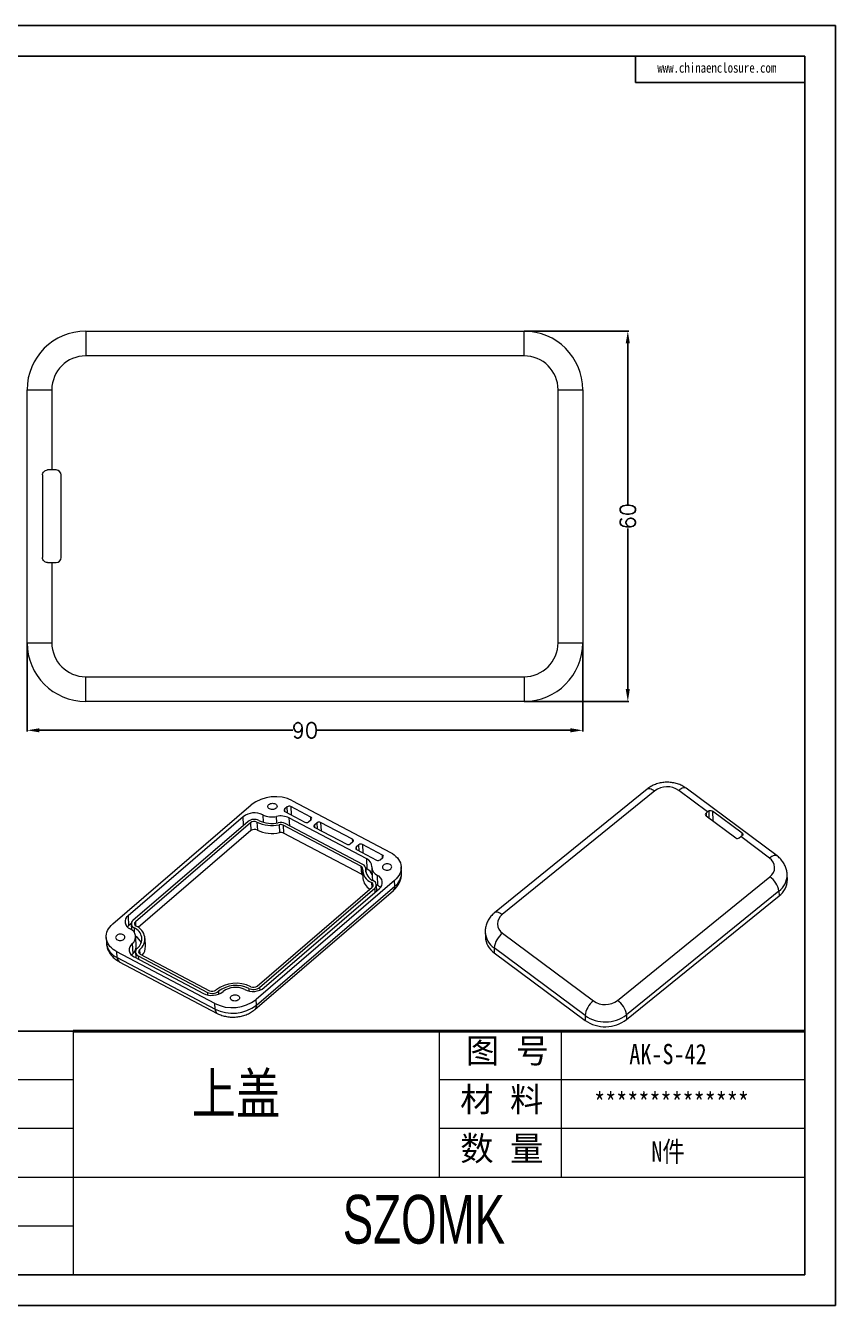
# Model space of a CAD drawing. Header units: inches. Extents: x 2606 to 3222, y 573 to 780.
# Drawn here: x 3090.3 to 3221.5, y 573 to 780.4 of the extents above; entities that cross this region are included whole.
import ezdxf

# ---------------------------------------------------------------- set-up
doc = ezdxf.new("R2010")
doc.units = ezdxf.units.IN
doc.layers.add('文字', color=81, linetype='Continuous')
doc.layers.add('粗实线', color=7, linetype='Continuous', lineweight=30)
doc.layers.add('细实线', color=3, linetype='Continuous', lineweight=9)
doc.styles.get("Standard").update_dxf_attribs({"font": 'txt', "bigfont": 'gbcbig.shx'})
doc.styles.add('宋体', font='', dxfattribs={"width": 0.8, "height": 3.5})
doc.styles.add('长仿宋', font='', dxfattribs={"width": 0.7, "height": 4})
doc.styles.get('宋体').set_extended_font_data('SimSun')
doc.styles.get('长仿宋').set_extended_font_data('SimSun')
doc.dimstyles.new('2.5', dxfattribs={"dimtxt": 2.5, "dimasz": 2, "dimexe": 0.18, "dimexo": 0.0625, "dimgap": 0.09, "dimtad": 0, "dimzin": 12, "dimdsep": 46, "dimtxsty": 'Standard', "dimcen": 2, "dimclrd": 3, "dimclre": 3, "dimadec": 0, "dimazin": 0, "dimtfac": 1, "dimtofl": 0, "dimtmove": 0, "dimatfit": 3, "dimfxl": 1, "dimtolj": 1, "dimtzin": 0, "dimarcsym": 0})

# ---------------------------------------------------------------- blocks, each defined once
blk = doc.blocks.new('*D313')
at = {"color": 3, "lineweight": -2}
for p, q in [((3090.58, 680.28), (3090.58, 665.97)), ((3180.58, 680.28), (3180.58, 665.97)), ((3092.58, 666.15), (3133.61, 666.15)), ((3178.58, 666.15), (3137.54, 666.15))]:
    blk.add_line(p, q, dxfattribs=at)
at = {"color": 3}
for points in [[(3092.58, 666.49), (3092.58, 665.82), (3090.58, 666.15)], [(3178.58, 666.49), (3178.58, 665.82), (3180.58, 666.15)]]:
    blk.add_solid(points, dxfattribs=at)
at = {"layer": 'Defpoints', "color": 0}
for p in [(3090.58, 680.34), (3180.58, 680.34), (3180.58, 666.15)]:
    blk.add_point(p, dxfattribs=at)
at = {"color": 0, "insert": (3135.58, 666.15), "char_height": 2.5, "attachment_point": 5}
blk.add_mtext('\\A1;90', dxfattribs=at)
blk = doc.blocks.new('*D314')
at = {"color": 3, "lineweight": -2}
for p, q in [((3171.14, 730.84), (3188.06, 730.84)), ((3187.88, 728.84), (3187.88, 702.8)), ((3187.88, 672.84), (3187.88, 698.87)), ((3171.14, 670.84), (3188.06, 670.84))]:
    blk.add_line(p, q, dxfattribs=at)
at = {"color": 3}
for points in [[(3187.54, 728.84), (3188.21, 728.84), (3187.88, 730.84)], [(3187.54, 672.84), (3188.21, 672.84), (3187.88, 670.84)]]:
    blk.add_solid(points, dxfattribs=at)
at = {"layer": 'Defpoints', "color": 0}
for p in [(3171.08, 730.84), (3187.88, 730.84), (3171.08, 670.84)]:
    blk.add_point(p, dxfattribs=at)
at = {"color": 0, "insert": (3187.88, 700.84), "char_height": 2.5, "attachment_point": 5, "rotation": 90}
blk.add_mtext('\\A1;60', dxfattribs=at)

msp = doc.modelspace()

# ---------------------------------------------------------------- linework, layer by layer
for p, q in [((2928.184, 780.356), (3221.506, 780.356)), ((3221.506, 780.356), (3221.506, 572.957)), ((2935.774, 775.418), (3216.568, 775.418)), ((3189.134, 775.418), (3189.134, 771.131)), ((3216.568, 775.418), (3216.568, 577.895)), ((3189.134, 771.131), (3216.568, 771.131)), ((3098.054, 617.399), (3038.797, 617.399)), ((2935.774, 577.895), (3216.568, 577.895)), ((2928.184, 572.957), (3221.506, 572.957))]:
    msp.add_line(p, q)
at = {"color": 7, "linetype": 'Continuous', "lineweight": 15}
for p, q in [((3100.076, 730.838), (3100.076, 726.838)), ((3100.076, 730.838), (3171.076, 730.838)), ((3171.076, 726.838), (3171.076, 730.838)), ((3171.076, 726.838), (3100.076, 726.838)), ((3090.576, 680.338), (3090.576, 721.338)), ((3090.576, 721.338), (3094.576, 721.338)), ((3094.576, 721.338), (3094.576, 708.338)), ((3176.576, 680.338), (3176.576, 721.338)), ((3176.576, 721.338), (3180.576, 721.338)), ((3180.576, 721.338), (3180.576, 680.338)), ((3093.076, 707.538), (3093.076, 694.138)), ((3094.576, 708.338), (3093.876, 708.338)), ((3095.276, 708.338), (3094.576, 708.338)), ((3096.076, 694.138), (3096.076, 707.538)), ((3093.876, 693.338), (3094.576, 693.338)), ((3094.576, 693.338), (3094.576, 680.338)), ((3094.576, 693.338), (3095.276, 693.338)), ((3090.576, 680.338), (3094.576, 680.338)), ((3176.576, 680.338), (3180.576, 680.338)), ((3100.076, 670.838), (3100.076, 674.838)), ((3100.076, 674.838), (3171.076, 674.838)), ((3171.076, 674.838), (3171.076, 670.838)), ((3171.076, 670.838), (3100.076, 670.838)), ((3191.003, 656.623), (3166.299, 636.588)), ((3192.235, 656.327), (3167.531, 636.293)), ((3200.791, 652.933), (3196.124, 656.409)), ((3212.065, 645.792), (3197.346, 656.755)), ((3104.451, 634.781), (3126.886, 654.092)), ((3132.716, 653.734), (3132.273, 653.353)), ((3136.529, 652.071), (3133.278, 653.788)), ((3133.565, 654.734), (3149.434, 646.354)), ((3125.571, 652.153), (3106.927, 636.107)), ((3126.363, 651.378), (3107.72, 635.331)), ((3127.805, 651.275), (3127.87, 649.993)), ((3132.33, 652.972), (3135.581, 651.255)), ((3145.578, 645.318), (3132.996, 651.962)), ((3136.144, 651.309), (3136.586, 651.69)), ((3143.302, 648.495), (3138.116, 651.233)), ((3200.791, 652.933), (3200.547, 652.735)), ((3200.556, 652.295), (3205.366, 648.712)), ((3206.412, 649.467), (3201.602, 653.05)), ((3126.75, 651.174), (3108.107, 635.127)), ((3126.816, 649.891), (3108.577, 634.193)), ((3126.75, 651.174), (3126.816, 649.891)), ((3131.394, 650.858), (3131.459, 649.576)), ((3144.649, 644.136), (3132.067, 650.78)), ((3132.067, 650.78), (3132.132, 649.497)), ((3144.714, 642.853), (3132.132, 649.497)), ((3144.965, 644.408), (3132.383, 651.052)), ((3137.554, 651.179), (3137.111, 650.798)), ((3137.168, 650.417), (3142.354, 647.679)), ((3142.917, 647.733), (3143.359, 648.113)), ((3144.327, 647.602), (3143.884, 647.222)), ((3148.14, 645.94), (3144.889, 647.657)), ((3205.932, 648.724), (3206.176, 648.922)), ((3210.842, 645.445), (3206.176, 648.922)), ((3143.941, 646.841), (3147.192, 645.124)), ((3145.662, 643.669), (3145.578, 645.318)), ((3147.755, 645.178), (3148.197, 645.559)), ((3144.649, 644.136), (3144.714, 642.853)), ((3144.916, 643.437), (3144.981, 642.154)), ((3145.662, 643.669), (3145.423, 643.795)), ((3145.454, 643.183), (3145.423, 643.791)), ((3146.395, 643.88), (3146.479, 642.231)), ((3151.222, 643.096), (3151.175, 644.012)), ((3150.109, 641.828), (3127.673, 622.518)), ((3127.72, 621.602), (3150.155, 640.912)), ((3147.207, 640.138), (3147.157, 641.12)), ((3147.396, 640.998), (3147.312, 642.647)), ((3150.155, 640.912), (3150.109, 641.828)), ((3186.198, 622.388), (3210.903, 642.423)), ((3213.723, 641.955), (3213.705, 642.741)), ((3127.476, 620.904), (3149.912, 640.214)), ((3127.846, 624.703), (3146.49, 640.75)), ((3128.233, 624.499), (3146.877, 640.546)), ((3128.989, 624.457), (3147.632, 640.503)), ((3212.367, 640.095), (3187.662, 620.061)), ((3187.68, 619.274), (3212.384, 639.309)), ((3212.367, 640.095), (3212.384, 639.309)), ((3106.927, 636.107), (3107.011, 634.458)), ((3107.44, 634.827), (3107.011, 634.458)), ((3107.439, 634.757), (3107.487, 633.817)), ((3103.384, 632.598), (3103.43, 631.682)), ((3108.248, 631.081), (3108.164, 632.73)), ((3164.784, 633.459), (3164.801, 632.673)), ((3167.591, 633.27), (3182.31, 622.307)), ((3107.602, 631.581), (3107.686, 629.932)), ((3109.746, 631.158), (3109.68, 632.44)), ((3180.946, 619.92), (3166.227, 630.883)), ((3166.227, 630.883), (3166.245, 630.097)), ((3120.994, 621.876), (3105.126, 630.256)), ((3105.172, 629.34), (3105.126, 630.256)), ((3105.172, 629.34), (3121.041, 620.96)), ((3105.502, 628.659), (3121.371, 620.279)), ((3107.922, 629.437), (3119.146, 623.51)), ((3108.114, 630.231), (3108.161, 629.311)), ((3108.573, 629.615), (3119.797, 623.688)), ((3108.889, 629.887), (3120.113, 623.96)), ((3166.245, 630.097), (3180.964, 619.134)), ((3127.72, 621.602), (3127.673, 622.518)), ((3121.041, 620.96), (3120.994, 621.876)), ((3180.946, 619.92), (3180.964, 619.134)), ((3187.662, 620.061), (3187.68, 619.274))]:
    msp.add_line(p, q, dxfattribs=at)
at = {"color": 8, "linetype": 'Continuous', "lineweight": 15}
for p, q in [((3132.273, 653.353), (3132.291, 652.996)), ((3132.766, 652.742), (3132.716, 653.734)), ((3133.278, 653.788), (3133.347, 652.435)), ((3125.642, 650.757), (3125.571, 652.153)), ((3128.734, 652.457), (3128.795, 651.272)), ((3131.031, 651.138), (3130.977, 652.197)), ((3132.996, 651.962), (3133.061, 650.694)), ((3136.55, 651.659), (3136.529, 652.071)), ((3138.116, 651.233), (3138.185, 649.88)), ((3200.547, 652.735), (3200.557, 652.295)), ((3201.061, 651.919), (3201.035, 653.111)), ((3201.602, 653.05), (3201.636, 651.491)), ((3137.111, 650.798), (3137.129, 650.441)), ((3137.604, 650.187), (3137.554, 651.179)), ((3206.42, 649.1), (3206.412, 649.467)), ((3143.323, 648.083), (3143.302, 648.495)), ((3143.884, 647.222), (3143.903, 646.864)), ((3144.377, 646.61), (3144.327, 647.602)), ((3144.889, 647.657), (3144.958, 646.304)), ((3148.161, 645.528), (3148.14, 645.94)), ((3145.421, 643.705), (3145.446, 643.222)), ((3146.383, 641.464), (3146.422, 640.692)), ((3146.877, 640.546), (3146.91, 639.882)), ((3108.107, 635.127), (3108.141, 634.456)), ((3107.898, 634.14), (3107.937, 633.376)), ((3108.782, 630.601), (3108.816, 629.931)), ((3108.573, 629.615), (3108.6, 629.079)), ((3126.476, 624.33), (3126.497, 623.914)), ((3128.233, 624.499), (3128.257, 624.037)), ((3119.797, 623.688), (3119.818, 623.272)), ((3121.554, 623.857), (3121.578, 623.395))]:
    msp.add_line(p, q, dxfattribs=at)
at = {"color": 8, "linetype": 'Continuous', "lineweight": 15, "flags": 128}
for points in [[(3191.003, 656.623), (3191.04, 656.649), (3191.16, 656.702), (3191.302, 656.721), (3191.463, 656.706), (3191.641, 656.658), (3191.832, 656.578), (3192.031, 656.467), (3192.235, 656.327)], [(3197.346, 656.755), (3197.307, 656.78), (3197.185, 656.828), (3197.042, 656.841), (3196.88, 656.819), (3196.704, 656.764), (3196.517, 656.676), (3196.322, 656.557), (3196.124, 656.409)], [(3212.066, 645.791), (3212.026, 645.817), (3211.904, 645.864), (3211.761, 645.877), (3211.599, 645.856), (3211.423, 645.801), (3211.236, 645.712), (3211.041, 645.593), (3210.842, 645.445)], [(3167.531, 636.293), (3167.326, 636.432), (3167.127, 636.543), (3166.937, 636.623), (3166.759, 636.671), (3166.597, 636.686), (3166.455, 636.667), (3166.335, 636.615), (3166.299, 636.588)]]:
    msp.add_lwpolyline(points, dxfattribs=at)
at = {"color": 7, "linetype": 'Continuous', "lineweight": 15, "flags": 128}
for points in [[(3129.84, 653.409), (3129.723, 653.488), (3129.635, 653.583), (3129.582, 653.689), (3129.565, 653.803), (3129.585, 653.916), (3129.643, 654.025), (3129.734, 654.124), (3129.854, 654.207), (3129.997, 654.27), (3130.156, 654.311), (3130.323, 654.327), (3130.489, 654.318), (3130.647, 654.283), (3130.788, 654.225), (3130.905, 654.147), (3130.993, 654.052), (3131.047, 653.945), (3131.064, 653.832), (3131.043, 653.718), (3130.986, 653.609), (3130.895, 653.511), (3130.775, 653.428), (3130.632, 653.364), (3130.473, 653.323), (3130.306, 653.307), (3130.139, 653.317), (3129.981, 653.351), (3129.84, 653.409)], [(3149.434, 646.354), (3149.76, 646.164), (3150.058, 645.953), (3150.325, 645.724), (3150.559, 645.478), (3150.758, 645.218), (3150.92, 644.945), (3151.043, 644.662), (3151.127, 644.371), (3151.171, 644.076), (3151.175, 643.778), (3151.138, 643.479), (3151.061, 643.184), (3150.945, 642.893), (3150.79, 642.61), (3150.598, 642.336), (3150.37, 642.075), (3150.109, 641.828)], [(3148.418, 643.599), (3148.559, 643.541), (3148.717, 643.506), (3148.884, 643.497), (3149.051, 643.513), (3149.21, 643.553), (3149.353, 643.617), (3149.473, 643.7), (3149.564, 643.799), (3149.621, 643.908), (3149.642, 644.021), (3149.625, 644.135), (3149.571, 644.241), (3149.484, 644.336), (3149.366, 644.415), (3149.225, 644.473), (3149.067, 644.507), (3148.901, 644.517), (3148.734, 644.501), (3148.575, 644.46), (3148.432, 644.396), (3148.312, 644.313), (3148.221, 644.215), (3148.164, 644.106), (3148.143, 643.992), (3148.16, 643.879), (3148.213, 643.772), (3148.301, 643.677), (3148.418, 643.599)], [(3147.396, 640.998), (3147.177, 641.129), (3147.156, 641.144)], [(3105.126, 630.256), (3104.799, 630.446), (3104.501, 630.657), (3104.234, 630.886), (3104, 631.132), (3103.801, 631.392), (3103.64, 631.665), (3103.516, 631.948), (3103.432, 632.238), (3103.388, 632.534), (3103.384, 632.832), (3103.421, 633.13), (3103.498, 633.426), (3103.615, 633.717), (3103.77, 634), (3103.962, 634.273), (3104.189, 634.535), (3104.451, 634.781)], [(3106.141, 633.011), (3106, 633.069), (3105.842, 633.104), (3105.676, 633.113), (3105.509, 633.097), (3105.35, 633.056), (3105.206, 632.993), (3105.086, 632.91), (3104.996, 632.811), (3104.938, 632.702), (3104.918, 632.588), (3104.934, 632.475), (3104.988, 632.368), (3105.076, 632.273), (3105.193, 632.195), (3105.334, 632.137), (3105.492, 632.102), (3105.658, 632.093), (3105.825, 632.109), (3105.984, 632.15), (3106.128, 632.213), (3106.248, 632.296), (3106.338, 632.395), (3106.396, 632.504), (3106.416, 632.618), (3106.4, 632.731), (3106.346, 632.838), (3106.258, 632.933), (3106.141, 633.011)], [(3107.011, 634.458), (3106.84, 634.29), (3106.82, 634.266)], [(3107.686, 629.932), (3107.515, 629.765), (3107.495, 629.741)], [(3124.719, 623.2), (3124.836, 623.122), (3124.924, 623.027), (3124.978, 622.92), (3124.994, 622.807), (3124.974, 622.693), (3124.917, 622.584), (3124.826, 622.486), (3124.706, 622.403), (3124.562, 622.339), (3124.403, 622.298), (3124.236, 622.282), (3124.07, 622.292), (3123.912, 622.327), (3123.771, 622.385), (3123.654, 622.463), (3123.566, 622.558), (3123.513, 622.665), (3123.496, 622.778), (3123.516, 622.892), (3123.574, 623.001), (3123.665, 623.099), (3123.785, 623.182), (3123.928, 623.246), (3124.087, 623.287), (3124.254, 623.303), (3124.42, 623.293), (3124.578, 623.258), (3124.719, 623.2)]]:
    msp.add_lwpolyline(points, dxfattribs=at)
at = {"color": 7, "linetype": 'Continuous', "lineweight": 15}
for centre, radius, start, end in [((3100.076, 721.338), 9.5, 90, 180), ((3171.076, 721.338), 9.5, 0, 90), ((3100.076, 721.338), 5.5, 90, 180), ((3171.076, 721.338), 5.5, 0, 90), ((3095.276, 707.538), 0.8, 0, 90), ((3095.276, 694.138), 0.8, 270, 0), ((3100.076, 680.338), 9.5, 180, 270), ((3100.076, 680.338), 5.5, 180, 270), ((3171.076, 680.338), 5.5, 270, 0), ((3171.076, 680.338), 9.5, 270, 0), ((3130.739, 649.068), 6.331, 63.49434, 127.48908), ((3194.235, 653.704), 3.299, 55.08012, 127.31543), ((3132.406, 653.178), 0.22, 127.22229, 249.74501), ((3133.04, 653.31), 0.534, 63.5333, 127.45012), ((3127.396, 649.77), 3.002, 63.5333, 127.45012), ((3127.377, 650.062), 1.661, 63.38243, 127.60099), ((3127.359, 650.379), 1.001, 63.5333, 127.45012), ((3130.188, 656.13), 5.408, 243.85754, 282.88603), ((3130.206, 655.795), 4.732, 243.85754, 282.88603), ((3130.225, 655.504), 3.392, 243.92649, 282.81708), ((3131.655, 649.22), 3.053, 63.92649, 102.81708), ((3135.819, 651.733), 0.534, 243.5333, 307.45012), ((3136.453, 651.865), 0.22, 307.22229, 69.74501), ((3137.878, 650.755), 0.534, 63.5333, 127.45012), ((3200.703, 652.518), 0.267, 125.76554, 236.53649), ((3202.589, 650.724), 2.848, 123.08901, 129.16925), ((3127.424, 649.097), 1.001, 63.5333, 127.45012), ((3130.253, 654.848), 5.408, 243.85754, 282.88603), ((3131.638, 649.528), 1.696, 63.92649, 102.81708), ((3131.62, 649.866), 1.018, 63.92649, 102.81708), ((3131.685, 648.583), 1.018, 63.92649, 102.81708), ((3137.244, 650.623), 0.22, 127.22229, 249.74501), ((3142.592, 648.156), 0.534, 243.5333, 307.45012), ((3143.226, 648.288), 0.22, 307.22229, 69.74501), ((3144.017, 647.047), 0.22, 127.22229, 249.74501), ((3144.651, 647.179), 0.534, 63.5333, 127.45012), ((3205.641, 649.107), 0.481, 235.14115, 307.2544), ((3207.974, 646.713), 2.848, 123.08901, 129.16925), ((3145.063, 644.084), 1.337, 358.63533, 67.34811), ((3147.43, 645.602), 0.534, 243.5333, 307.45012), ((3148.064, 645.734), 0.22, 307.22229, 69.74501), ((3209.825, 643.913), 1.839, 305.88451, 56.41752), ((3144.477, 643.724), 0.446, 358.63533, 67.34811), ((3147.29, 643.652), 2.368, 178.50146, 247.48199), ((3144.679, 643.722), 0.743, 358.63533, 67.34811), ((3147.492, 643.65), 2.072, 178.50146, 247.48199), ((3145.032, 642.313), 1.496, 18.34071, 65.06385), ((3147.884, 644.017), 1.485, 178.63533, 247.34811), ((3144.481, 642.374), 0.533, 26.44168, 64.04943), ((3147.266, 642.368), 2.294, 185.33886, 239.01198), ((3146.24, 641.078), 0.412, 307.22229, 69.74501), ((3147.675, 642.296), 1.198, 183.10772, 204.49162), ((3146.456, 641.091), 0.689, 307.63293, 69.33437), ((3146.884, 641.487), 1.236, 307.22229, 69.74501), ((3146.544, 639.344), 1.86, 46.54994, 62.74354), ((3208.813, 639.484), 3.606, 9.76006, 54.57789), ((3210.397, 641.976), 3.326, 306.69317, 359.63698), ((3107.675, 635.122), 1.236, 127.22229, 249.74501), ((3108.141, 634.785), 0.689, 127.63293, 249.33437), ((3108.356, 634.799), 0.412, 127.22229, 249.74501), ((3168.609, 634.802), 1.839, 125.88451, 236.41752), ((3106.772, 632.675), 1.373, 307.22229, 69.74501), ((3107.23, 632.337), 1.923, 307.26186, 69.70544), ((3106.949, 630.676), 2.398, 27.06534, 59.57232), ((3107.453, 632.351), 2.197, 307.22229, 69.74501), ((3168.137, 632.85), 3.34, 183.03558, 235.49535), ((3169.688, 630.488), 3.483, 127.01308, 173.48803), ((3108.35, 630.597), 1.236, 127.22229, 249.74501), ((3106.812, 631.071), 1.435, 307.4999, 0.41021), ((3108.816, 630.26), 0.689, 127.63293, 249.33437), ((3109.031, 630.273), 0.412, 127.22229, 249.74501), ((3107.586, 631.112), 2.16, 319.46982, 1.21693), ((3124.413, 619.824), 5.337, 63.5333, 127.45012), ((3124.394, 620.151), 4.668, 63.51887, 127.46456), ((3124.338, 621.166), 3.336, 63.5333, 127.45012), ((3127.163, 626.84), 3.002, 243.5333, 307.45012), ((3127.22, 625.815), 1.661, 243.38243, 307.60099), ((3127.238, 625.498), 1.001, 243.5333, 307.45012), ((3120.484, 626.198), 3.002, 243.5333, 307.45012), ((3120.541, 625.173), 1.661, 243.38243, 307.60099), ((3120.559, 624.856), 1.001, 243.5333, 307.45012), ((3123.82, 627.542), 6.331, 243.49434, 307.48908), ((3184.407, 619.525), 3.483, 127.01308, 173.48803), ((3184.199, 625.012), 3.299, 235.08012, 307.31543), ((3184.209, 619.513), 3.496, 9.01591, 55.32203), ((3123.867, 626.618), 6.325, 243.45769, 307.52573), ((3184.208, 624.595), 5.7, 235.09493, 307.30061), ((3184.225, 623.809), 5.7, 235.09564, 307.29991)]:
    msp.add_arc(centre, radius, start, end, dxfattribs=at)
at = {"color": 8, "linetype": 'Continuous', "lineweight": 15}
for centre, radius, start, end in [((3148.488, 643.08), 2.734, 307.57499, 0.33513), ((3149.349, 640.802), 0.813, 313.73689, 7.81917), ((3210.362, 642.771), 3.344, 306.85042, 359.56932), ((3168.102, 633.626), 3.322, 182.96923, 235.65133), ((3106.328, 632.018), 2.917, 186.62017, 246.6571), ((3105.949, 629.296), 0.778, 176.76998, 234.96637), ((3121.818, 620.916), 0.778, 176.76795, 234.98668), ((3126.896, 621.498), 0.831, 314.34671, 7.20328)]:
    msp.add_arc(centre, radius, start, end, dxfattribs=at)
at = {"color": 7, "linetype": 'Continuous', "lineweight": 15}
for points, knots in [([(3093.076, 707.538), (3093.076, 707.645), (3093.098, 707.751), (3093.18, 707.945), (3093.24, 708.034), (3093.46, 708.252), (3093.664, 708.338), (3093.876, 708.338)], [0, 0, 0, 0, 0.25, 0.25, 0.5, 0.5, 1, 1, 1, 1]), ([(3093.876, 693.338), (3093.77, 693.338), (3093.667, 693.359), (3093.475, 693.438), (3093.387, 693.496), (3093.166, 693.714), (3093.076, 693.922), (3093.076, 694.138)], [0, 0, 0, 0, 0.25, 0.25, 0.5, 0.5, 1, 1, 1, 1]), ([(3197.346, 656.755), (3197.277, 656.804), (3197.106, 656.928), (3196.813, 657.103), (3196.467, 657.277), (3196.105, 657.424), (3195.728, 657.544), (3195.34, 657.637), (3194.944, 657.701), (3194.542, 657.735), (3194.137, 657.74), (3193.732, 657.716), (3193.33, 657.662), (3192.934, 657.578), (3192.546, 657.465), (3192.169, 657.324), (3191.806, 657.154), (3191.461, 656.956), (3191.196, 656.776), (3191.049, 656.659), (3191.003, 656.623)], [0, 0, 0, 0, 0.0381801, 0.0953542, 0.1527508, 0.2104937, 0.2685128, 0.3267462, 0.3851447, 0.4436743, 0.5023156, 0.5610603, 0.6199063, 0.6788507, 0.7378828, 0.7969776, 0.8560907, 0.915156, 0.9740864, 1, 1, 1, 1]), ([(3201.035, 653.111), (3201.072, 653.135), (3201.115, 653.151), (3201.211, 653.168), (3201.262, 653.169), (3201.418, 653.15), (3201.524, 653.108), (3201.602, 653.05)], [0, 0, 0, 0, 0.25, 0.25, 0.5, 0.5, 1, 1, 1, 1]), ([(3206.412, 649.467), (3206.451, 649.438), (3206.481, 649.407), (3206.522, 649.341), (3206.533, 649.308), (3206.534, 649.21), (3206.493, 649.148), (3206.42, 649.1)], [0, 0, 0, 0, 0.25, 0.25, 0.5, 0.5, 1, 1, 1, 1]), ([(3213.703, 642.747), (3213.699, 642.846), (3213.691, 643.061), (3213.638, 643.389), (3213.553, 643.728), (3213.436, 644.058), (3213.289, 644.378), (3213.111, 644.685), (3212.905, 644.977), (3212.672, 645.254), (3212.414, 645.509), (3212.207, 645.685), (3212.088, 645.774), (3212.065, 645.792)], [0, 0, 0, 0, 0.0835753, 0.1818114, 0.2799361, 0.3781608, 0.4766907, 0.5757156, 0.6754012, 0.775879, 0.8772367, 0.9764199, 1, 1, 1, 1]), ([(3149.912, 640.214), (3149.973, 640.269), (3150.129, 640.408), (3150.356, 640.65), (3150.585, 640.943), (3150.781, 641.25), (3150.942, 641.57), (3151.067, 641.897), (3151.157, 642.23), (3151.211, 642.565), (3151.232, 642.855), (3151.222, 643.031), (3151.218, 643.095)], [0, 0, 0, 0, 0.0742965, 0.1882514, 0.3012458, 0.4123752, 0.5215173, 0.6287157, 0.734132, 0.8380064, 0.9406265, 1, 1, 1, 1]), ([(3166.299, 636.588), (3166.233, 636.534), (3166.07, 636.396), (3165.829, 636.155), (3165.584, 635.865), (3165.369, 635.557), (3165.186, 635.234), (3165.037, 634.9), (3164.921, 634.558), (3164.838, 634.21), (3164.793, 633.858), (3164.777, 633.605), (3164.785, 633.47), (3164.786, 633.453)], [0, 0, 0, 0, 0.0696592, 0.174857, 0.2795779, 0.3833424, 0.4860629, 0.5877177, 0.6883449, 0.7880356, 0.8869223, 0.9851693, 1, 1, 1, 1]), ([(3103.434, 631.683), (3103.436, 631.637), (3103.44, 631.481), (3103.483, 631.218), (3103.561, 630.898), (3103.672, 630.588), (3103.813, 630.288), (3103.982, 630.001), (3104.181, 629.729), (3104.406, 629.471), (3104.658, 629.23), (3104.936, 629.007), (3105.218, 628.816), (3105.414, 628.708), (3105.502, 628.659)], [0, 0, 0, 0, 0.0362679, 0.1229129, 0.2092504, 0.2955773, 0.3822, 0.4694197, 0.5575217, 0.646758, 0.7373243, 0.8293324, 0.9227864, 1, 1, 1, 1]), ([(3121.371, 620.279), (3121.443, 620.243), (3121.628, 620.149), (3121.94, 620.019), (3122.31, 619.896), (3122.692, 619.799), (3123.084, 619.729), (3123.482, 619.685), (3123.885, 619.668), (3124.29, 619.679), (3124.693, 619.716), (3125.092, 619.78), (3125.486, 619.872), (3125.871, 619.99), (3126.246, 620.136), (3126.606, 620.308), (3126.948, 620.507), (3127.239, 620.707), (3127.408, 620.847), (3127.476, 620.904)], [0, 0, 0, 0, 0.0381158, 0.0983724, 0.1588028, 0.2195062, 0.2803303, 0.3412027, 0.4021091, 0.4630713, 0.5241345, 0.5853435, 0.6467484, 0.7083962, 0.7703084, 0.8324644, 0.8947574, 0.9570016, 1, 1, 1, 1])]:
    msp.add_open_spline(points, degree=3, knots=knots, dxfattribs=at)
at = {"layer": '粗实线', "color": 7, "lineweight": 40}
msp.add_line((3216.568, 617.399), (3098.054, 617.399), dxfattribs=at)
at = {"layer": '细实线', "color": 7}
for p, q in [((3098.054, 617.399), (3098.054, 577.895)), ((3157.311, 617.399), (3157.311, 593.697)), ((3177.063, 617.399), (3177.063, 593.863)), ((3098.054, 609.498), (3038.797, 609.498)), ((3216.568, 609.498), (3157.311, 609.498)), ((3098.054, 601.598), (3038.797, 601.598)), ((3216.568, 601.598), (3157.311, 601.598)), ((3216.568, 593.697), (3038.797, 593.697)), ((3098.054, 585.796), (3038.797, 585.796))]:
    msp.add_line(p, q, dxfattribs=at)

# ---------------------------------------------------------------- texts
at = {"layer": '文字', "color": 0, "attachment_point": 1, "style": '宋体'}
for s, insert, char_height, width in [('www.chinaenclosure.com', (3192.668, 774.332), 1.60945, 28.27641), ('{\\H1.111x;AK-S-42}', (3188.118, 615.336), 2.96284, 34.25379), ('上盖', (3117.233, 610.579), 6.5841, 84.17528), ('{\\H1.111x;**************}', (3182.419, 607.435), 2.96284, 34.25379), ('{\\H1.111x;N件}', (3191.702, 599.534), 2.96284, 34.25379)]:
    msp.add_mtext(s, dxfattribs=dict(at, insert=insert, char_height=char_height, width=width))
at = {"layer": '粗实线', "insert": (3141.701, 590.868), "char_height": 7.90091, "width": 88.60093, "attachment_point": 1, "style": '长仿宋'}
msp.add_mtext('{\\fSTXinwei|b0|i0|c134|p2;SZOMK}', dxfattribs=at)
at = {"layer": '细实线', "color": 7, "char_height": 3.95046, "attachment_point": 1}
for s, insert, width in [('{\\fSimSun|b0|i0|c134|p54;图 号}', (3161.655, 616.2), 19.75228), ('{\\fSimSun|b0|i0|c134|p54;材 料   }', (3160.718, 608.299), 19.75228), ('{\\fSimSun|b0|i0|c134|p54;数 量}', (3160.737, 600.359), 17.84866)]:
    msp.add_mtext(s, dxfattribs=dict(at, insert=insert, width=width))

# ---------------------------------------------------------------- dimensions: what is measured, and where the dimension line sits
dim = msp.add_linear_dim(base=(3187.877, 730.838), p1=(3171.076, 670.838), p2=(3171.076, 730.838), angle=90, dimstyle='2.5')
dim.commit()
dim.dimension.update_dxf_attribs({"geometry": '*D314', "text_midpoint": (3187.877, 700.838)})
dim = msp.add_linear_dim(base=(3180.576, 666.153), p1=(3090.576, 680.338), p2=(3180.576, 680.338), dimstyle='2.5')
dim.commit()
dim.dimension.update_dxf_attribs({"geometry": '*D313', "text_midpoint": (3135.576, 666.153)})

doc.saveas('drawing.dxf')
